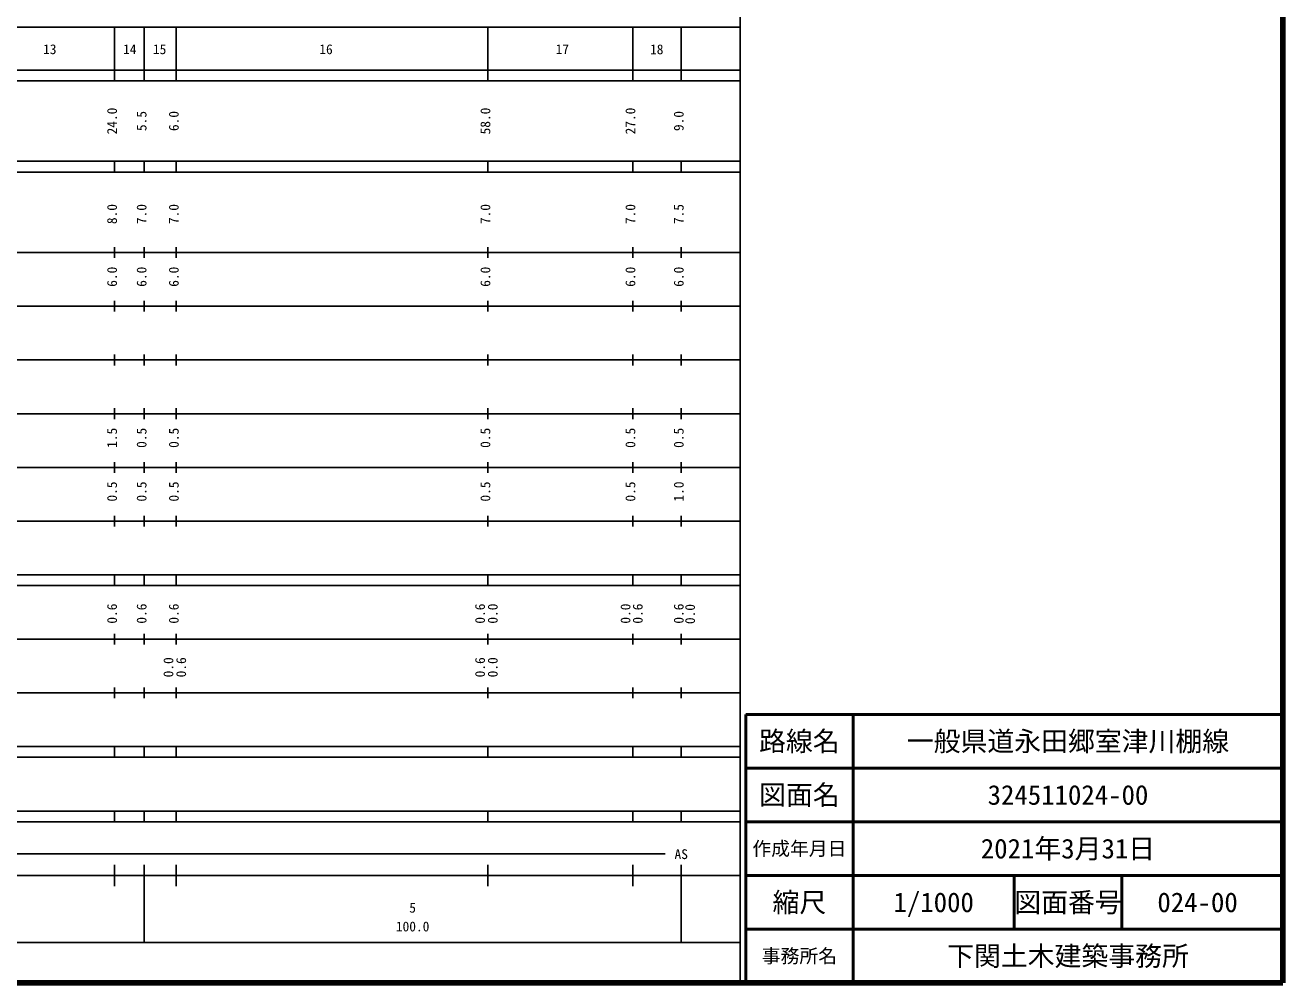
# Model space of a CAD drawing. Units: millimetres on the paper, enlarged 1000 times. Extents: x 40000 to 680000, y 20000 to 380000.
# Drawn here: x 445866 to 680000, y 20000 to 198357 of the extents above; entities that cross this region are included whole.
import ezdxf
from ezdxf.enums import TextEntityAlignment as Align

# ---------------------------------------------------------------- set-up
doc = ezdxf.new("R2010")
doc.units = ezdxf.units.MM
doc.header["$LTSCALE"] = 1000
for name, color, linetype, lineweight in [('M-TTL', 2, 'Continuous', 140), ('M-TTL-BAND', 7, 'Continuous', 25), ('M-TTL-FRAM', 2, 'Continuous', 50), ('M-TTL-LINE', 7, 'Continuous', 50)]:
    doc.layers.add(name, color=color, linetype=linetype, lineweight=lineweight)
doc.layers.add('M-TTL-TXT', color=7, linetype='Continuous')
doc.styles.add('ＭＳ ゴシック', font='')
doc.styles.get('ＭＳ ゴシック').set_extended_font_data('MS Gothic')

msp = doc.modelspace()

# ---------------------------------------------------------------- linework, layer by layer
at = {"layer": 'M-TTL'}
for p, q in [((680000, 20000), (680000, 380000)), ((40000, 20000), (680000, 20000))]:
    msp.add_line(p, q, dxfattribs=at)
at = {"layer": 'M-TTL-BAND'}
for p, q in [((579000, 20000), (579000, 370000)), ((68000, 198000), (579000, 198000)), ((462500, 188000), (462500, 198000)), ((468000, 188000), (468000, 198000)), ((474000, 188000), (474000, 198000)), ((532000, 188000), (532000, 198000)), ((559000, 188000), (559000, 198000)), ((568000, 188000), (568000, 198000)), ((40000, 190000), (579000, 190000)), ((40000, 188000), (579000, 188000)), ((40000, 173000), (579000, 173000)), ((40000, 171000), (579000, 171000)), ((462500, 171000), (462500, 173000)), ((468000, 171000), (468000, 173000)), ((474000, 171000), (474000, 173000)), ((532000, 171000), (532000, 173000)), ((559000, 171000), (559000, 173000)), ((568000, 171000), (568000, 173000)), ((462500, 155000), (462500, 157000)), ((468000, 155000), (468000, 157000)), ((474000, 155000), (474000, 157000)), ((532000, 155000), (532000, 157000)), ((559000, 155000), (559000, 157000)), ((568000, 155000), (568000, 157000)), ((40000, 156000), (579000, 156000)), ((46000, 146000), (579000, 146000)), ((462500, 145000), (462500, 147000)), ((468000, 145000), (468000, 147000)), ((474000, 145000), (474000, 147000)), ((532000, 145000), (532000, 147000)), ((559000, 145000), (559000, 147000)), ((568000, 145000), (568000, 147000)), ((52000, 136000), (579000, 136000)), ((462500, 135000), (462500, 137000)), ((468000, 135000), (468000, 137000)), ((474000, 135000), (474000, 137000)), ((532000, 135000), (532000, 137000)), ((559000, 135000), (559000, 137000)), ((568000, 135000), (568000, 137000)), ((462500, 125000), (462500, 127000)), ((468000, 125000), (468000, 127000)), ((474000, 125000), (474000, 127000)), ((532000, 125000), (532000, 127000)), ((559000, 125000), (559000, 127000)), ((568000, 125000), (568000, 127000)), ((46000, 126000), (579000, 126000)), ((52000, 116000), (579000, 116000)), ((462500, 115000), (462500, 117000)), ((468000, 115000), (468000, 117000)), ((474000, 115000), (474000, 117000)), ((532000, 115000), (532000, 117000)), ((559000, 115000), (559000, 117000)), ((568000, 115000), (568000, 117000)), ((46000, 106000), (579000, 106000)), ((462500, 105000), (462500, 107000)), ((468000, 105000), (468000, 107000)), ((474000, 105000), (474000, 107000)), ((532000, 105000), (532000, 107000)), ((559000, 105000), (559000, 107000)), ((568000, 105000), (568000, 107000)), ((40000, 96000), (579000, 96000)), ((462500, 94000), (462500, 96000)), ((468000, 94000), (468000, 96000)), ((474000, 94000), (474000, 96000)), ((532000, 94000), (532000, 96000)), ((559000, 94000), (559000, 96000)), ((568000, 94000), (568000, 96000)), ((40000, 94000), (579000, 94000)), ((462500, 83000), (462500, 85000)), ((468000, 83000), (468000, 85000)), ((474000, 83000), (474000, 85000)), ((532000, 83000), (532000, 85000)), ((559000, 83000), (559000, 85000)), ((568000, 83000), (568000, 85000)), ((49000, 84000), (579000, 84000)), ((462500, 73000), (462500, 75000)), ((468000, 73000), (468000, 75000)), ((474000, 73000), (474000, 75000)), ((532000, 73000), (532000, 75000)), ((559000, 73000), (559000, 75000)), ((568000, 73000), (568000, 75000)), ((40000, 74000), (579000, 74000)), ((40000, 64000), (579000, 64000)), ((462500, 62000), (462500, 64000)), ((468000, 62000), (468000, 64000)), ((474000, 62000), (474000, 64000)), ((532000, 62000), (532000, 64000)), ((559000, 62000), (559000, 64000)), ((568000, 62000), (568000, 64000)), ((40000, 62000), (579000, 62000)), ((40000, 52000), (579000, 52000)), ((462500, 50000), (462500, 52000)), ((468000, 50000), (468000, 52000)), ((474000, 50000), (474000, 52000)), ((532000, 50000), (532000, 52000)), ((559000, 50000), (559000, 52000)), ((568000, 50000), (568000, 52000)), ((40000, 50000), (579000, 50000)), ((71000, 44000), (565000, 44000)), ((40000, 40000), (579000, 40000)), ((462500, 38000), (462500, 42000)), ((468000, 27500), (468000, 42000)), ((474000, 38000), (474000, 42000)), ((532000, 38000), (532000, 42000)), ((559000, 38000), (559000, 42000)), ((568000, 27500), (568000, 42000)), ((68000, 27500), (579000, 27500))]:
    msp.add_line(p, q, dxfattribs=at)
at = {"layer": 'M-TTL-FRAM'}
for p, q in [((680000, 70000), (580000, 70000)), ((580000, 70000), (580000, 20000))]:
    msp.add_line(p, q, dxfattribs=at)
at = {"layer": 'M-TTL-LINE'}
for p, q in [((600000, 70000), (600000, 20000)), ((680000, 60000), (580000, 60000)), ((680000, 50000), (580000, 50000)), ((680000, 40000), (580000, 40000)), ((630000, 40000), (630000, 30000)), ((650000, 40000), (650000, 30000)), ((680000, 30000), (580000, 30000))]:
    msp.add_line(p, q, dxfattribs=at)

# ---------------------------------------------------------------- texts
at = {"layer": 'M-TTL-BAND', "style": 'ＭＳ ゴシック'}
for s, p in [('13', (450452, 192405)), ('14', (465344, 192405)), ('15', (470903, 192405)), ('16', (501877, 192405)), ('17', (545873, 192403)), ('18', (563445, 192390)), ('AS', (568000, 42500)), ('5', (518000, 32523)), ('100.0', (518000, 29033))]:
    msp.add_text(s, height=1833, dxfattribs=at).set_placement(p, align=Align.BOTTOM_CENTER)
for s, p in [('24.0', (463500, 180500)), ('58.0', (533000, 180500)), ('27.0', (560000, 180500)), ('5.5', (469000, 180500)), ('6.0', (475000, 180500)), ('9.0', (569000, 180500)), ('8.0', (463500, 163174)), ('7.0', (469000, 163174)), ('7.0', (475000, 163174)), ('7.0', (533000, 163174)), ('7.0', (560000, 163174)), ('7.5', (569000, 163174)), ('6.0', (463500, 151500)), ('6.0', (469000, 151500)), ('6.0', (475000, 151500)), ('6.0', (533000, 151500)), ('6.0', (560000, 151500)), ('6.0', (569000, 151500)), ('1.5', (463500, 121500)), ('0.5', (469000, 121500)), ('0.5', (475000, 121500)), ('0.5', (533000, 121500)), ('0.5', (560000, 121500)), ('0.5', (569000, 121500)), ('0.5', (463500, 111500)), ('0.5', (469000, 111500)), ('0.5', (475000, 111500)), ('0.5', (533000, 111500)), ('0.5', (560000, 111500)), ('1.0', (569000, 111500)), ('0.6', (463500, 88764)), ('0.6', (469000, 88764)), ('0.6', (475000, 88764)), ('0.6', (532000, 88764)), ('0.0', (534370, 88764)), ('0.0', (559087, 88764)), ('0.6', (561370, 88764)), ('0.6', (569000, 88764)), ('0.0', (571098, 88684)), ('0.0', (474000, 78764)), ('0.6', (476370, 78764)), ('0.6', (532000, 78764)), ('0.0', (534370, 78764))]:
    msp.add_text(s, height=1833, rotation=90, dxfattribs=at).set_placement(p, align=Align.BOTTOM_CENTER)
at = {"layer": 'M-TTL-TXT', "style": 'ＭＳ ゴシック'}
for s, height, p in [('路線名', 3666, (590000, 65000)), ('路線名', 3666, (590000, 65000)), ('一般県道永田郷室津川棚線', 3666, (640000, 65000)), ('図面名', 3666, (590000, 55000)), ('図面名', 3666, (590000, 55000)), ('324511024-00', 3666, (640000, 55000)), ('2021年3月31日', 3666, (640000, 45000)), ('作成年月日', 2566, (590000, 45000)), ('作成年月日', 2566, (590000, 45000)), ('縮尺', 3666, (590000, 35000)), ('縮尺', 3666, (590000, 35000)), ('1/1000', 3666, (615000, 35000)), ('図面番号', 3666, (640000, 35000)), ('図面番号', 3666, (640000, 35000)), ('024-00', 3666, (664125, 35000)), ('事務所名', 2566, (590000, 25000)), ('事務所名', 2566, (590000, 25000)), ('下関土木建築事務所', 3666, (640000, 25000))]:
    msp.add_text(s, height=height, dxfattribs=at).set_placement(p, align=Align.MIDDLE_CENTER)

doc.saveas('drawing.dxf')
